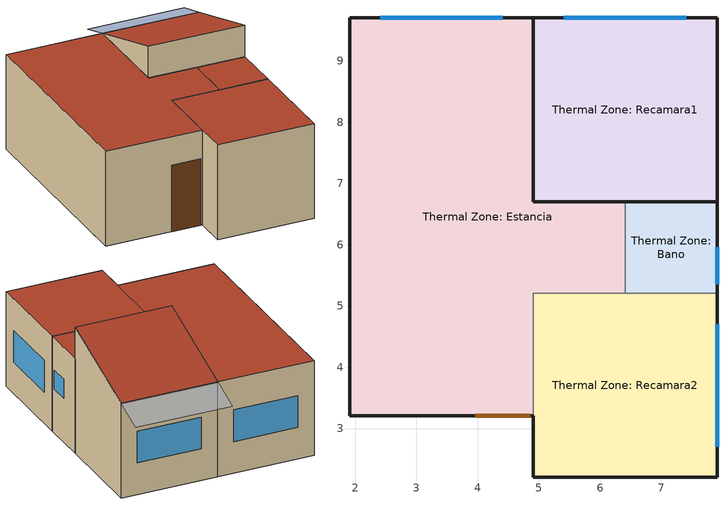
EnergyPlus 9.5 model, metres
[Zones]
Thermal Zone: Bano
 floor adiabatic (Concreto): 7.91,6.71 7.91,5.21 6.41,5.21 6.41,6.71 z0
 wall outside (mortero_tabique_yeso): 7.91,5.21 7.91,6.71 z0:3
 wall to Thermal Zone: Estancia (yeso_tabique_yeso): 6.41,6.71 6.41,5.21 z0:3
 wall to Thermal Zone: Recamara1 (yeso_tabique_yeso): 7.91,6.71 6.41,6.71 z0:3
 wall to Thermal Zone: Recamara2 (yeso_tabique_yeso): 6.41,5.21 7.91,5.21 z0:3
 window (Ventana): 7.91,5.36 7.91,5.96 z1.4:2
 roof outside (imper_concreto_yeso): 7.91,5.21 7.91,6.71 6.41,6.71 6.41,5.21 z3
Thermal Zone: Estancia
 floor adiabatic (Concreto): 4.91,9.71 4.91,6.71 6.41,6.71 6.41,5.21 4.91,5.21 4.91,3.21 1.91,3.21 1.91,9.71 z0
 wall outside (mortero_tabique_yeso): 4.91,9.71 1.91,9.71 1.91,3.21 4.91,3.21 z0:3
 wall to Thermal Zone: Recamara1 (yeso_tabique_yeso): 6.41,6.71 4.91,6.71 4.91,9.71 z0:3
 wall to Thermal Zone: Recamara2 (yeso_tabique_yeso): 4.91,3.21 4.91,5.21 6.41,5.21 z0:3
 window (Ventana): 4.41,9.71 2.41,9.71 z1:2
 door (Puerta): 3.96,3.21 4.86,3.21 z0:2.1
 roof outside (imper_concreto_yeso): 4.91,3.21 4.91,5.21 6.41,5.21 6.41,6.71 4.91,6.71 4.91,9.71 1.91,9.71 1.91,3.21 z3
Thermal Zone: Recamara1
 floor adiabatic (Concreto): 7.91,9.71 7.91,6.71 4.91,6.71 4.91,9.71 z0
 wall outside (mortero_tabique_yeso): 7.91,9.71 4.91,9.71 z0:3; 4.91,6.71 7.91,6.71 z3:4; 7.91,6.71,4 7.91,6.71,0 7.91,9.71,0 7.91,9.71,3; 4.91,6.71,4 4.91,9.71,3 4.91,6.71,3
 window (Ventana): 7.41,9.71 5.41,9.71 z1:2
 roof outside (imper_concreto_yeso): 7.91,6.71,4 7.91,9.71,3 4.91,9.71,3 4.91,6.71,4
Thermal Zone: Recamara2
 floor adiabatic (Concreto): 7.91,5.21 7.91,2.21 4.91,2.21 4.91,5.21 z0
 wall outside (mortero_tabique_yeso): 4.91,3.21 4.91,2.21 7.91,2.21 7.91,5.21 z0:3
 window (Ventana): 7.91,2.71 7.91,4.71 z1:2
 roof outside (imper_concreto_yeso): 7.91,2.21 7.91,5.21 4.91,5.21 4.91,2.21 z3
shading: 7.91,9.71,3 7.91,10.66,2.68 4.91,10.66,2.68 4.91,9.71,3
[Building]
Building 1
[Site:Location]
Chilpancingo: Latitude {deg}=17.55; Longitude {deg}=-99.5; Time Zone {hr}=-6; Elevation {m}=1265
[Material] Thermal Absorptance=0.9
Name | Roughness | Thickness {m} | Conductivity {W/m-K} | Density {kg/m3} | Specific Heat {J/kg-K} | Solar Absorptance | Visible Absorptance
Concreto | Smooth | 0.1 | 2 | 2400 | 1000 | 0.7 | 0.7
Impermeabilizante | Smooth | 0.003 | 0.16 | 0.1 | 1121 | 0.3 | 0.3
Madera | Smooth | 0.04 | 0.14 | 600 | 1210 | 0.7 | 0.7
Tabique | MediumRough | 0.12 | 0.7 | 1970 | 800 | 0.7 | 0.7
Yeso | Smooth | 0.015 | 0.16 | 784 | 830 | 0.3 | 0.3
2cmEPSa0p3 | MediumSmooth | 0.02 | 0.035 | 15 | 1400 | 0.4 | 0.4
[WindowMaterial:Glazing]
Vidrio: Optical Data Type=SpectralAverage; Thickness {m}=0.003; Solar Transmittance at Normal Incidence=0.837; Front Side Solar Reflectance at Normal Incidence=0.075; Back Side Solar Reflectance at Normal Incidence=0; Visible Transmittance at Normal Incidence=0.898; Front Side Visible Reflectance at Normal Incidence=0.081; Back Side Visible Reflectance at Normal Incidence=0; Infrared Transmittance at Normal Incidence=0; Front Side Infrared Hemispherical Emissivity=0.84; Back Side Infrared Hemispherical Emissivity=0.84; Conductivity {W/m-K}=0.9; Dirt Correction Factor for Solar and Visible Transmittance=1; Solar Diffusing=No
[Construction]
Concreto: Concreto
imper_concreto_yeso: Impermeabilizante, Concreto, Yeso
mortero_tabique_yeso: 2cmEPSa0p3, Tabique, Yeso
Puerta: Madera
Ventana: Vidrio
yeso_tabique_yeso: Yeso, Tabique, Yeso
[Zone]
Thermal Zone: Bano; Thermal Zone: Estancia; Thermal Zone: Recamara1; Thermal Zone: Recamara2
